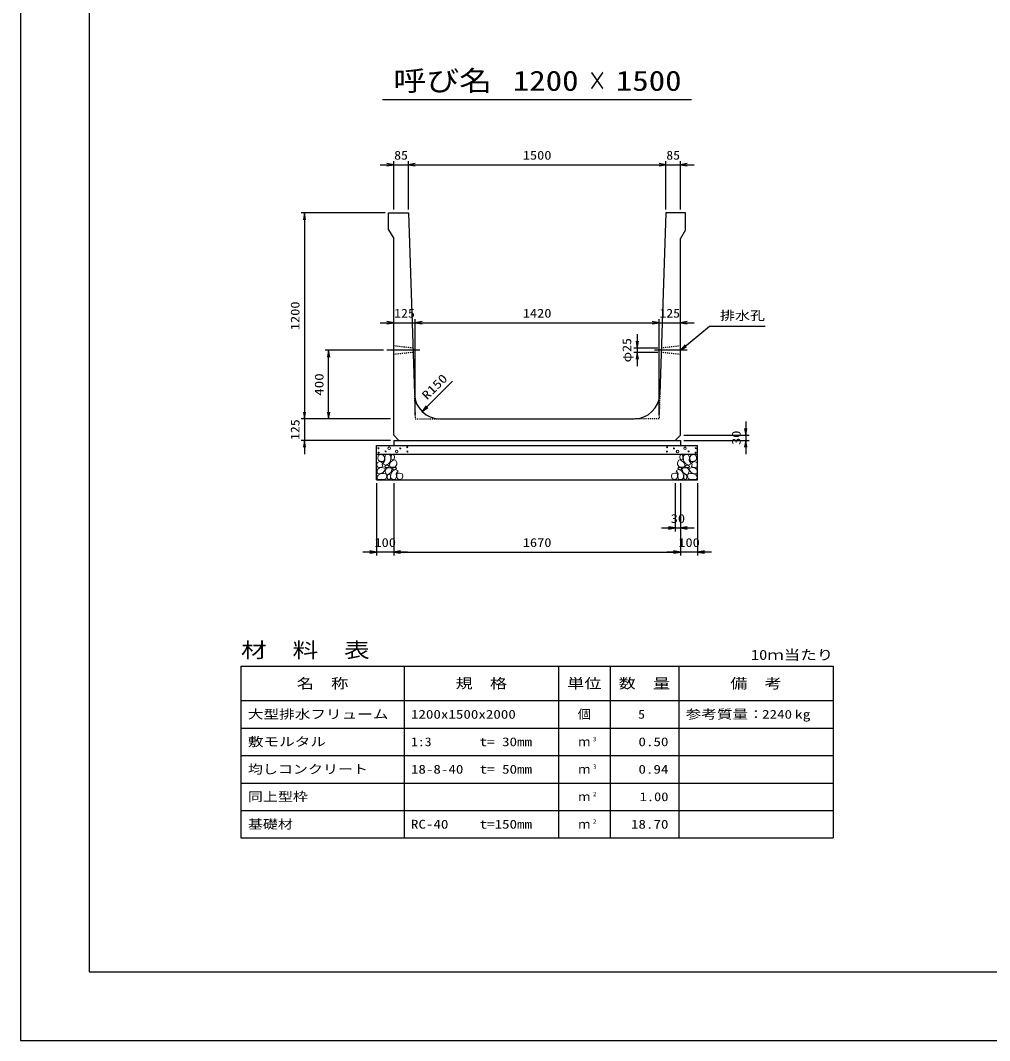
# Model space of a CAD drawing. Units: millimetres at full size. Extents: x 0 to 16820, y 0 to 11880.
# Drawn here: x 0 to 5646, y 0 to 5940 of the extents above; entities that cross this region are included whole.
import ezdxf
from ezdxf.enums import TextEntityAlignment as Align

# ---------------------------------------------------------------- set-up
doc = ezdxf.new("R2010")
doc.units = ezdxf.units.MM
doc.linetypes.add('CHAIN', pattern=[18.5, 12, -1.5, 3.5, -1.5])
doc.linetypes.add('DASHED_SPACED', pattern=[12, 6, -6])
for name, color, linetype, lineweight in [('0_2', 7, 'Continuous', 25), ('D-BMK', 2, 'CHAIN', 25), ('D-DCR-HCHn', 4, 'Continuous', 9), ('D-MTR-FRAM', 7, 'Continuous', 25), ('D-MTR-LINE', 7, 'Continuous', 25), ('D-STR-DIM', 7, 'Continuous', 25), ('D-STR-STRn', 1, 'Continuous', 25), ('D-TTL', 2, 'Continuous', 25), ('D-TTL-TXT', 7, 'Continuous', 25)]:
    doc.layers.add(name, color=color, linetype=linetype, lineweight=lineweight)
doc.layers.add('D-MTR', color=7, linetype='Continuous')
doc.layers.add('D-MTR-TXT', color=7, linetype='Continuous')
doc.styles.add('ＭＳ ゴシック', font='')
doc.styles.get('ＭＳ ゴシック').set_extended_font_data('MS Gothic')

# ---------------------------------------------------------------- blocks, each defined once
blk = doc.blocks.new('open_arrow')
at = {"color": 0, "linetype": 'Continuous', "lineweight": -2}
blk.add_lwpolyline([(7.5, 1.25), (0, 0), (7.5, -1.25)], dxfattribs=at)

msp = doc.modelspace()

# ---------------------------------------------------------------- linework, layer by layer
at = {"layer": '0_2'}
msp.add_lwpolyline([(3845, 4019.775), (4015, 4159.775), (4055, 4159.775), (4337.944, 4159.775)], dxfattribs=at)
at = {"layer": 'D-BMK'}
for p, q in [((2326.667, 4019.775), (2135, 4019.775)), ((3885, 4019.775), (3693.333, 4019.775))]:
    msp.add_line(p, q, dxfattribs=at)
at = {"layer": 'D-DCR-HCHn'}
for points in [[(2113.399, 3408.471), (2097.796, 3411.938), (2083.928, 3405.003), (2082.194, 3389.401), (2085.661, 3377.266), (2102.997, 3372.065), (2115.132, 3372.065), (2120.333, 3380.733), (2120.333, 3399.803)], [(2127.267, 3410.204), (2122.067, 3394.602), (2123.8, 3377.266), (2111.665, 3358.196), (2127.267, 3349.529), (2144.603, 3358.196), (2155.005, 3372.065), (2158.472, 3394.602), (2155.005, 3406.737), (2144.603, 3411.938)], [(2160.206, 3406.737), (2160.206, 3385.934), (2168.874, 3380.733), (2177.542, 3385.934), (2179.275, 3398.069), (2177.542, 3408.471), (2165.407, 3411.938)], [(3859.794, 3406.737), (3859.794, 3385.934), (3851.126, 3380.733), (3842.458, 3385.934), (3840.725, 3398.069), (3842.458, 3408.471), (3854.593, 3411.938)], [(3892.733, 3410.204), (3897.933, 3394.602), (3896.2, 3377.266), (3908.335, 3358.196), (3892.733, 3349.529), (3875.397, 3358.196), (3864.995, 3372.065), (3861.528, 3394.602), (3864.995, 3406.737), (3875.397, 3411.938)], [(3906.601, 3408.471), (3922.204, 3411.938), (3936.072, 3405.003), (3937.806, 3389.401), (3934.339, 3377.266), (3917.003, 3372.065), (3904.868, 3372.065), (3899.667, 3380.733), (3899.667, 3399.803)], [(2080.46, 3365.131), (2075.26, 3349.529), (2082.194, 3339.127), (2099.53, 3337.393), (2111.366, 3342.475), (2106.464, 3354.729), (2109.932, 3361.664), (2102.997, 3368.598), (2092.596, 3372.065)], [(2113.366, 3307.532), (2126.208, 3326.794), (2124.603, 3331.609), (2106.946, 3336.425), (2090.894, 3334.82), (2079.658, 3325.189), (2078.052, 3313.952), (2079.658, 3302.716), (2092.499, 3299.506)], [(2130.735, 3349.529), (2122.067, 3342.594), (2125.534, 3337.393), (2137.669, 3337.393), (2142.87, 3339.127), (2146.337, 3346.061), (2141.136, 3351.262)], [(2158.311, 3307.532), (2166.337, 3326.794), (2159.916, 3334.82), (2140.654, 3334.82), (2132.628, 3331.609), (2124.603, 3320.373), (2124.603, 3310.742), (2132.628, 3297.901), (2142.259, 3296.295)], [(2156.739, 3368.598), (2148.071, 3347.795), (2155.005, 3339.127), (2175.808, 3339.127), (2184.476, 3342.594), (2193.144, 3354.729), (2193.144, 3365.131), (2184.476, 3379), (2174.074, 3380.733)], [(2182.389, 3325.189), (2190.415, 3331.609), (2187.204, 3336.425), (2175.968, 3336.425), (2171.153, 3334.82), (2167.942, 3328.399), (2172.758, 3323.583)], [(3863.261, 3368.598), (3871.929, 3347.795), (3864.995, 3339.127), (3844.192, 3339.127), (3835.524, 3342.594), (3826.856, 3354.729), (3826.856, 3365.131), (3835.524, 3379), (3845.926, 3380.733)], [(3837.611, 3325.189), (3829.585, 3331.609), (3832.796, 3336.425), (3844.032, 3336.425), (3848.847, 3334.82), (3852.058, 3328.399), (3847.242, 3323.583)], [(3861.689, 3307.532), (3853.663, 3326.794), (3860.084, 3334.82), (3879.346, 3334.82), (3887.372, 3331.609), (3895.397, 3320.373), (3895.397, 3310.742), (3887.372, 3297.901), (3877.741, 3296.295)], [(3889.265, 3349.529), (3897.933, 3342.594), (3894.466, 3337.393), (3882.331, 3337.393), (3877.13, 3339.127), (3873.663, 3346.061), (3878.864, 3351.262)], [(3906.634, 3307.532), (3893.792, 3326.794), (3895.397, 3331.609), (3913.054, 3336.425), (3929.106, 3334.82), (3940.342, 3325.189), (3941.948, 3313.952), (3940.342, 3302.716), (3927.501, 3299.506)], [(3939.54, 3365.131), (3944.74, 3349.529), (3937.806, 3339.127), (3920.47, 3337.393), (3908.634, 3342.475), (3913.536, 3354.729), (3910.068, 3361.664), (3917.003, 3368.598), (3927.404, 3372.065)], [(2119.787, 3267.402), (2131.023, 3272.218), (2134.234, 3288.27), (2127.813, 3299.506), (2116.577, 3302.716), (2102.13, 3301.111), (2086.078, 3294.69), (2078.052, 3285.059), (2078.052, 3273.823), (2082.868, 3267.402), (2102.13, 3269.007)], [(2155.101, 3272.218), (2155.101, 3291.48), (2147.075, 3296.295), (2139.049, 3291.48), (2137.444, 3280.244), (2139.049, 3270.613), (2150.285, 3267.402)], [(2185.599, 3269.007), (2190.415, 3283.454), (2188.81, 3299.506), (2200.046, 3317.163), (2185.599, 3325.189), (2169.548, 3317.163), (2159.916, 3304.321), (2156.706, 3283.454), (2159.916, 3272.218), (2169.548, 3267.402)], [(2198.441, 3270.613), (2212.887, 3267.402), (2225.729, 3273.823), (2227.334, 3288.27), (2224.124, 3299.506), (2208.072, 3304.321), (2196.836, 3304.321), (2192.02, 3296.295), (2192.02, 3278.638)], [(3821.559, 3270.613), (3807.113, 3267.402), (3794.271, 3273.823), (3792.666, 3288.27), (3795.876, 3299.506), (3811.928, 3304.321), (3823.164, 3304.321), (3827.98, 3296.295), (3827.98, 3278.638)], [(3834.401, 3269.007), (3829.585, 3283.454), (3831.19, 3299.506), (3819.954, 3317.163), (3834.401, 3325.189), (3850.452, 3317.163), (3860.084, 3304.321), (3863.294, 3283.454), (3860.084, 3272.218), (3850.452, 3267.402)], [(3864.899, 3272.218), (3864.899, 3291.48), (3872.925, 3296.295), (3880.951, 3291.48), (3882.556, 3280.244), (3880.951, 3270.613), (3869.715, 3267.402)], [(3900.213, 3267.402), (3888.977, 3272.218), (3885.766, 3288.27), (3892.187, 3299.506), (3903.423, 3302.716), (3917.87, 3301.111), (3933.922, 3294.69), (3941.948, 3285.059), (3941.948, 3273.823), (3937.132, 3267.402), (3917.87, 3269.007)]]:
    msp.add_lwpolyline(points, close=True, dxfattribs=at)
for centre, radius in [((2085.727, 3448.73), 3), ((2148.336, 3448.73), 7.5), ((2212.708, 3447.939), 3), ((2253.131, 3454.781), 3), ((3766.869, 3454.781), 3), ((3807.292, 3447.939), 3), ((3871.664, 3448.73), 7.5), ((3934.273, 3448.73), 3), ((2086.869, 3423.685), 3), ((2127.292, 3430.527), 3), ((2191.664, 3429.736), 7.5), ((2254.273, 3429.736), 3), ((3765.727, 3429.736), 3), ((3828.336, 3429.736), 7.5), ((3892.708, 3430.527), 3), ((3933.131, 3423.685), 3)]:
    msp.add_circle(centre, radius, dxfattribs=at)
at = {"layer": 'D-MTR-FRAM'}
for p, q in [((1285, 2179.775), (4735, 2179.775)), ((1285, 2179.775), (1285, 1179.775)), ((4735, 2179.775), (4735, 1179.775)), ((1285, 1179.775), (4735, 1179.775))]:
    msp.add_line(p, q, dxfattribs=at)
at = {"layer": 'D-MTR-LINE'}
for p, q in [((2235, 2179.775), (2235, 1179.775)), ((3135, 2179.775), (3135, 1179.775)), ((3435, 2179.775), (3435, 1179.775)), ((3835, 2179.775), (3835, 1179.775)), ((1285, 1979.775), (4735, 1979.775)), ((1285, 1819.775), (4735, 1819.775)), ((1285, 1659.775), (4735, 1659.775)), ((1285, 1499.775), (4735, 1499.775)), ((1285, 1339.775), (4735, 1339.775))]:
    msp.add_line(p, q, dxfattribs=at)
at = {"layer": 'D-STR-DIM'}
for p, q in [((2175, 4839.775), (2175, 5119.775)), ((2260, 4839.775), (2260, 5119.775)), ((2260, 4839.775), (2260, 5119.775)), ((3760, 4839.775), (3760, 5119.775)), ((3760, 4839.775), (3760, 5119.775)), ((3845, 4839.775), (3845, 5119.775)), ((2095, 5099.775), (2340, 5099.775)), ((2260, 5099.775), (3760, 5099.775)), ((3680, 5099.775), (3925, 5099.775)), ((2125, 4819.775), (1635, 4819.775)), ((1655, 4819.775), (1655, 3619.775)), ((2095, 4179.775), (2380, 4179.775)), ((2300, 3639.775), (2300, 4199.775)), ((2300, 3639.775), (2300, 4199.775)), ((2300, 4179.775), (3720, 4179.775)), ((3640, 4179.775), (3925, 4179.775)), ((3720, 3639.775), (3720, 4199.775)), ((3720, 3639.775), (3720, 4199.775)), ((3593.333, 4112.275), (3593.333, 3927.275)), ((2115, 4019.775), (1775, 4019.775)), ((1795, 3619.775), (1795, 4019.775)), ((3713.75, 4032.275), (3573.333, 4032.275)), ((3712.917, 4007.275), (3573.333, 4007.275)), ((2340.799, 3661.957), (2517.576, 3838.734)), ((1655, 3699.775), (1655, 3414.775)), ((2155, 3619.775), (1635, 3619.775)), ((2155, 3619.775), (1635, 3619.775)), ((2155, 3619.775), (1775, 3619.775)), ((4225, 3604.775), (4225, 3414.775)), ((3865, 3524.775), (4245, 3524.775)), ((2155, 3494.775), (1635, 3494.775)), ((3865, 3494.775), (4245, 3494.775)), ((2075, 3244.775), (2075, 2824.775)), ((2175, 3244.775), (2175, 2824.775)), ((2175, 3244.775), (2175, 2824.775)), ((3815, 3244.775), (3815, 2964.775)), ((3845, 3244.775), (3845, 2824.775)), ((3845, 3244.775), (3845, 2824.775)), ((3845, 3244.775), (3845, 2964.775)), ((3945, 3244.775), (3945, 2824.775)), ((3735, 2984.775), (3925, 2984.775)), ((2255, 2844.775), (1995, 2844.775)), ((2175, 2844.775), (3845, 2844.775)), ((4025, 2844.775), (3765, 2844.775))]:
    msp.add_line(p, q, dxfattribs=at)
at = {"layer": 'D-STR-STRn'}
for p, q in [((2145, 4819.775), (2260, 4819.775)), ((2145, 4719.775), (2145, 4819.775)), ((2260, 4819.775), (2295.167, 3764.778)), ((3760, 4819.775), (3724.833, 3764.778)), ((3875, 4819.775), (3760, 4819.775)), ((3875, 4719.775), (3875, 4819.775)), ((2145, 4719.775), (2175, 4669.775)), ((3875, 4719.775), (3845, 4669.775)), ((2175, 3524.775), (2175, 4669.775)), ((3845, 3524.775), (3845, 4669.775)), ((2445.083, 3619.775), (3574.917, 3619.775)), ((2175, 3524.775), (2205, 3494.775)), ((3845, 3524.775), (3815, 3494.775)), ((2075, 3264.775), (2075, 3464.775)), ((2075, 3464.775), (3945, 3464.775)), ((2175, 3494.775), (3845, 3494.775)), ((2175, 3494.775), (2175, 3464.775)), ((3845, 3494.775), (3845, 3464.775)), ((3945, 3264.775), (3945, 3464.775)), ((2075, 3414.775), (3945, 3414.775)), ((2075, 3264.775), (3945, 3264.775))]:
    msp.add_line(p, q, dxfattribs=at)
at = {"layer": 'D-STR-STRn', "color": 2, "linetype": 'DASHED_SPACED'}
for p, q in [((2286.25, 4032.275), (2175, 4044.775)), ((3845, 4044.775), (3733.75, 4032.275)), ((2287.083, 4007.275), (2175, 3994.775)), ((3845, 3994.775), (3732.917, 4007.275)), ((2295.167, 3764.778), (2300, 3619.775)), ((3724.833, 3764.778), (3720, 3619.775)), ((2300, 3619.775), (2445.083, 3619.775)), ((3720, 3619.775), (3574.917, 3619.775))]:
    msp.add_line(p, q, dxfattribs=at)
at = {"layer": 'D-STR-STRn'}
for centre, start, end in [((2445.083, 3769.775), 181.90915, 270), ((3574.917, 3769.775), 270, 358.09085)]:
    msp.add_arc(centre, 150, start, end, dxfattribs=at)
at = {"layer": 'D-TTL'}
for points in [[(0, 0), (16820, 0), (16820, 11880), (0, 11880)], [(400, 400), (16420, 400), (16420, 11480), (400, 11480)]]:
    msp.add_lwpolyline(points, close=True, dxfattribs=at)
at = {"layer": 'D-TTL-TXT'}
msp.add_line((2110, 5479.775), (3910, 5479.775), dxfattribs=at)

# ---------------------------------------------------------------- block references
at = {"layer": '0_2', "xscale": 5.33, "yscale": 5.33, "rotation": 39.5}
msp.add_blockref('open_arrow', (3845, 4019.775), dxfattribs=at)
at = {"layer": 'D-STR-DIM', "xscale": 5.33, "yscale": 5.33}
for p, rotation in [((2175, 5099.775), 180), ((3760, 5099.775), 180), ((3760, 5099.775), 180), ((1655, 4819.775), 270), ((2175, 4179.775), 180), ((3720, 4179.775), 180), ((3720, 4179.775), 180), ((3593.333, 4032.275), 90), ((1795, 4019.775), 270), ((3593.333, 4007.275), 270), ((2340.799, 3661.957), 45), ((1655, 3619.775), 90), ((1655, 3619.775), 90), ((1795, 3619.775), 90), ((4225, 3524.775), 90), ((1655, 3494.775), 270), ((4225, 3494.775), 270), ((3815, 2984.775), 180), ((2075, 2844.775), 180), ((3845, 2844.775), 180), ((3845, 2844.775), 180)]:
    msp.add_blockref('open_arrow', p, dxfattribs=dict(at, rotation=rotation))
for p in [(2260, 5099.775), (2260, 5099.775), (3845, 5099.775), (2300, 4179.775), (2300, 4179.775), (3845, 4179.775), (3845, 2984.775), (2175, 2844.775), (2175, 2844.775), (3945, 2844.775)]:
    msp.add_blockref('open_arrow', p, dxfattribs=at)

# ---------------------------------------------------------------- texts
at = {"layer": '0_2', "style": 'ＭＳ ゴシック', "width": 1.25}
msp.add_text('排水孔', height=51.32, dxfattribs=at).set_placement((4075, 4179.775), align=Align.BOTTOM_LEFT)
at = {"layer": 'D-MTR', "style": 'ＭＳ ゴシック', "width": 1.25}
msp.add_text('材\u3000料\u3000表', height=87.98, dxfattribs=at).set_placement((1285, 2203.775), align=Align.BOTTOM_LEFT)
at = {"layer": 'D-MTR', "style": 'ＭＳ ゴシック', "width": 1.2}
msp.add_text('10ｍ当たり', height=58.65, dxfattribs=at).set_placement((4735, 2199.108), align=Align.BOTTOM_RIGHT)
at = {"layer": 'D-MTR-TXT', "style": 'ＭＳ ゴシック'}
for s, height, width, p in [('名\u3000称', 58.65, 1.25, (1760, 2079.775)), ('規\u3000格', 58.65, 1.25, (2685, 2079.775)), ('単位', 58.65, 1.25, (3285, 2079.775)), ('数\u3000量', 58.65, 1.25, (3635, 2079.775)), ('備\u3000考', 58.65, 1.25, (4285, 2079.775)), ('個', 51.32, 1.1, (3285, 1899.775))]:
    msp.add_text(s, height=height, dxfattribs=dict(at, width=width)).set_placement(p, align=Align.MIDDLE_CENTER)
for s, width, p in [('大型排水フリューム', 1.3, (1325, 1899.775)), ('1200x1500x2000', 1.25, (2275, 1899.775)), ('参考質量：    kg', 1.3, (3875, 1899.775)), ('敷モルタル', 1.3, (1325, 1739.775)), ('1:3', 1.15, (2275, 1739.775)), ('t= 30mm', 1.25, (2675, 1739.775)), ('均しコンクリート', 1.25, (1325, 1579.775)), ('18-8-40', 1.25, (2275, 1579.775)), ('t= 50mm', 1.25, (2675, 1579.775)), ('同上型枠', 1.25, (1325, 1419.775)), ('基礎材', 1.25, (1325, 1259.775)), ('RC-40', 1.25, (2275, 1259.775)), ('t=150mm', 1.25, (2675, 1259.775))]:
    msp.add_text(s, height=51.32, dxfattribs=dict(at, width=width)).set_placement(p, align=Align.MIDDLE_LEFT)
for s, width, p in [('5', 1.15, (3638.553, 1899.775)), ('2240', 1.25, (4495, 1899.775)), ('0.50', 1.25, (3775, 1739.775)), ('0.94', 1.25, (3775, 1579.775)), ('1.00', 1.2, (3775, 1419.775)), ('18.70', 1.25, (3775, 1259.775))]:
    msp.add_text(s, height=51.32, dxfattribs=dict(at, width=width)).set_placement(p, align=Align.MIDDLE_RIGHT)
for p in [(3285, 1739.775), (3285, 1579.775), (3285, 1419.775), (3285, 1259.775)]:
    msp.add_text('ｍ', height=51.32, dxfattribs=at).set_placement(p, align=Align.MIDDLE_CENTER)
at = {"layer": 'D-MTR-TXT', "style": 'ＭＳ ゴシック', "width": 1.15}
for s, p in [('3', (3335, 1735.108)), ('3', (3335, 1575.108)), ('2', (3335, 1415.108)), ('2', (3335, 1255.108))]:
    msp.add_text(s, height=25.66, dxfattribs=at).set_placement(p, align=Align.BOTTOM_LEFT)
at = {"layer": 'D-STR-DIM', "style": 'ＭＳ ゴシック'}
for s, width, p in [('85', 1.15, (2217.5, 5154.775)), ('1500', 1.2, (3010, 5154.775)), ('85', 1.15, (3802.5, 5154.775)), ('125', 1.15, (2237.5, 4234.775)), ('1420', 1.2, (3010, 4234.775)), ('125', 1.15, (3782.5, 4234.775)), ('30', 1.2, (3830, 3039.775)), ('100', 1.2, (2125, 2899.775)), ('1670', 1.2, (3010, 2899.775)), ('100', 1.2, (3895, 2899.775))]:
    msp.add_text(s, height=51.32, dxfattribs=dict(at, width=width)).set_placement(p, align=Align.MIDDLE_CENTER)
for s, width, p in [('1200', 1.2, (1600, 4219.775)), ('φ25', 1.15, (3532.648, 4019.775)), ('400', 1.25, (1740, 3819.775)), ('125', 1.15, (1600, 3557.275)), ('30', 1.2, (4170, 3509.775))]:
    msp.add_text(s, height=51.32, rotation=90, dxfattribs=dict(at, width=width)).set_placement(p, align=Align.MIDDLE_CENTER)
at = {"layer": 'D-STR-DIM', "style": 'ＭＳ ゴシック', "width": 1.25}
msp.add_text('R150', height=51.32, rotation=45, dxfattribs=at).set_placement((2379.739, 3715.982), align=Align.BOTTOM_LEFT)
at = {"layer": 'D-TTL-TXT', "style": 'ＭＳ ゴシック'}
for s, width, p in [('呼び名', 1.2, (2460, 5494.775)), ('1200', 1.2, (3060, 5494.775)), ('1500', 1.2, (3660, 5494.775)), ('×', 0.7, (3360, 5494.775))]:
    msp.add_text(s, height=117.3, dxfattribs=dict(at, width=width)).set_placement(p, align=Align.BOTTOM_CENTER)

doc.saveas('drawing.dxf')
